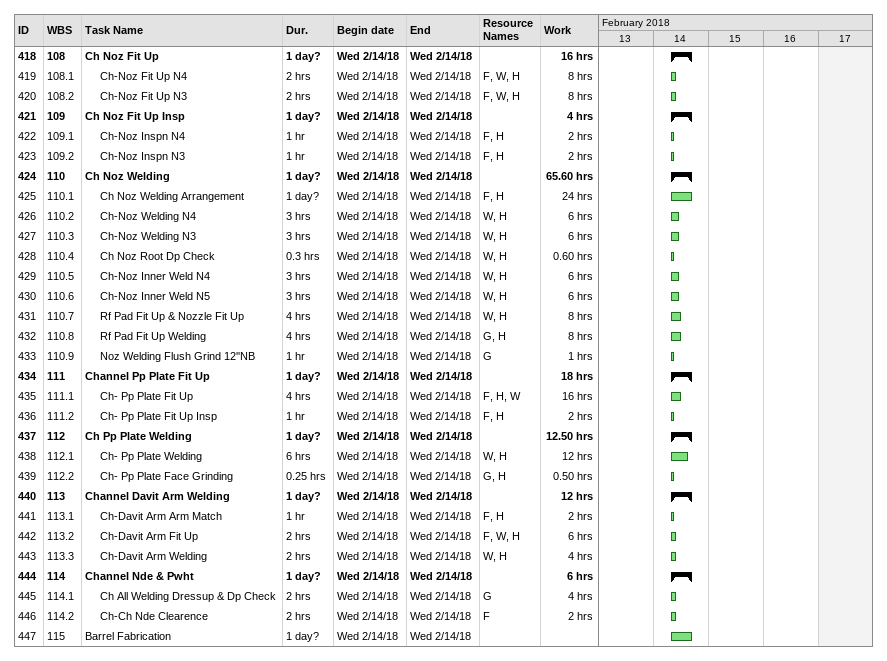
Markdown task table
| ID | WBS | Task | Duration | Start | Finish | Resources | Work (h) |
|---|---|---|---|---|---|---|---|
| 418 | 108 | **Ch Noz Fit Up** | 1d? | 2018-02-14 | 2018-02-14 |  | 16 |
| 419 | 108.1 | Ch-Noz Fit Up N4 | 2h | 2018-02-14 | 2018-02-14 | F, W, H | 8 |
| 420 | 108.2 | Ch-Noz Fit Up N3 | 2h | 2018-02-14 | 2018-02-14 | F, W, H | 8 |
| 421 | 109 | **Ch Noz Fit Up Insp** | 1d? | 2018-02-14 | 2018-02-14 |  | 4 |
| 422 | 109.1 | Ch-Noz Inspn N4 | 1h | 2018-02-14 | 2018-02-14 | F, H | 2 |
| 423 | 109.2 | Ch-Noz Inspn N3 | 1h | 2018-02-14 | 2018-02-14 | F, H | 2 |
| 424 | 110 | **Ch Noz Welding** | 1d? | 2018-02-14 | 2018-02-14 |  | 65.60 |
| 425 | 110.1 | Ch Noz Welding Arrangement | 1d? | 2018-02-14 | 2018-02-14 | F, H | 24 |
| 426 | 110.2 | Ch-Noz Welding N4 | 3h | 2018-02-14 | 2018-02-14 | W, H | 6 |
| 427 | 110.3 | Ch-Noz Welding N3 | 3h | 2018-02-14 | 2018-02-14 | W, H | 6 |
| 428 | 110.4 | Ch Noz Root Dp Check | 0.3h | 2018-02-14 | 2018-02-14 | W, H | 0.60 |
| 429 | 110.5 | Ch-Noz Inner Weld N4 | 3h | 2018-02-14 | 2018-02-14 | W, H | 6 |
| 430 | 110.6 | Ch-Noz Inner Weld N5 | 3h | 2018-02-14 | 2018-02-14 | W, H | 6 |
| 431 | 110.7 | Rf Pad Fit Up & Nozzle Fit Up | 4h | 2018-02-14 | 2018-02-14 | W, H | 8 |
| 432 | 110.8 | Rf Pad Fit Up Welding | 4h | 2018-02-14 | 2018-02-14 | G, H | 8 |
| 433 | 110.9 | Noz Welding Flush Grind 12''NB | 1h | 2018-02-14 | 2018-02-14 | G | 1 |
| 434 | 111 | **Channel Pp Plate Fit Up** | 1d? | 2018-02-14 | 2018-02-14 |  | 18 |
| 435 | 111.1 | Ch- Pp Plate Fit Up | 4h | 2018-02-14 | 2018-02-14 | F, H, W | 16 |
| 436 | 111.2 | Ch- Pp Plate Fit Up Insp | 1h | 2018-02-14 | 2018-02-14 | F, H | 2 |
| 437 | 112 | **Ch Pp Plate Welding** | 1d? | 2018-02-14 | 2018-02-14 |  | 12.50 |
| 438 | 112.1 | Ch- Pp Plate Welding | 6h | 2018-02-14 | 2018-02-14 | W, H | 12 |
| 439 | 112.2 | Ch- Pp Plate Face Grinding | 0.25h | 2018-02-14 | 2018-02-14 | G, H | 0.50 |
| 440 | 113 | **Channel Davit Arm Welding** | 1d? | 2018-02-14 | 2018-02-14 |  | 12 |
| 441 | 113.1 | Ch-Davit Arm Arm Match | 1h | 2018-02-14 | 2018-02-14 | F, H | 2 |
| 442 | 113.2 | Ch-Davit Arm Fit Up | 2h | 2018-02-14 | 2018-02-14 | F, W, H | 6 |
| 443 | 113.3 | Ch-Davit Arm Welding | 2h | 2018-02-14 | 2018-02-14 | W, H | 4 |
| 444 | 114 | **Channel Nde & Pwht** | 1d? | 2018-02-14 | 2018-02-14 |  | 6 |
| 445 | 114.1 | Ch All Welding Dressup & Dp Check | 2h | 2018-02-14 | 2018-02-14 | G | 4 |
| 446 | 114.2 | Ch-Ch Nde Clearence | 2h | 2018-02-14 | 2018-02-14 | F | 2 |
| 447 | 115 | Barrel Fabrication | 1d? | 2018-02-14 | 2018-02-14 |  |  |
